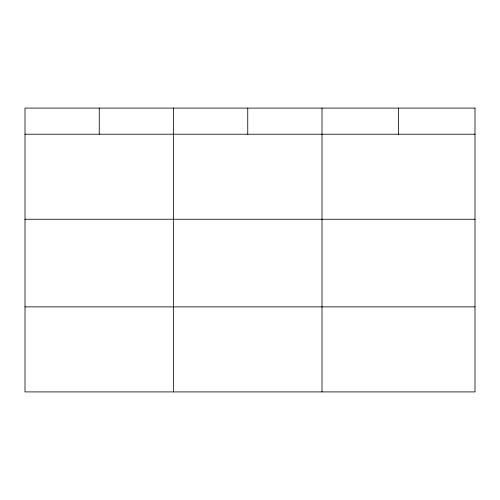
<?xml version="1.0" encoding="UTF-8"?>
<svg xmlns="http://www.w3.org/2000/svg" width="500" height="500" viewBox="0 0 500 500"><rect width="100%" height="100%" fill="white"/><g stroke="black" fill="none" stroke-linecap="round" stroke-linejoin="round"><path stroke-width="0.75" d="M25 134.219L475 134.219M25 219.256L475 219.256M25 306.875L475 306.875M398.5 108.088L398.5 134.219M322 108.088L322 391.912M247.75 108.088L247.75 134.219M173.5 108.088L173.5 391.912M99.25 108.088L99.25 134.219M475 108.088L25 108.088L25 391.912L475 391.912L475 108.088"/></g></svg>
